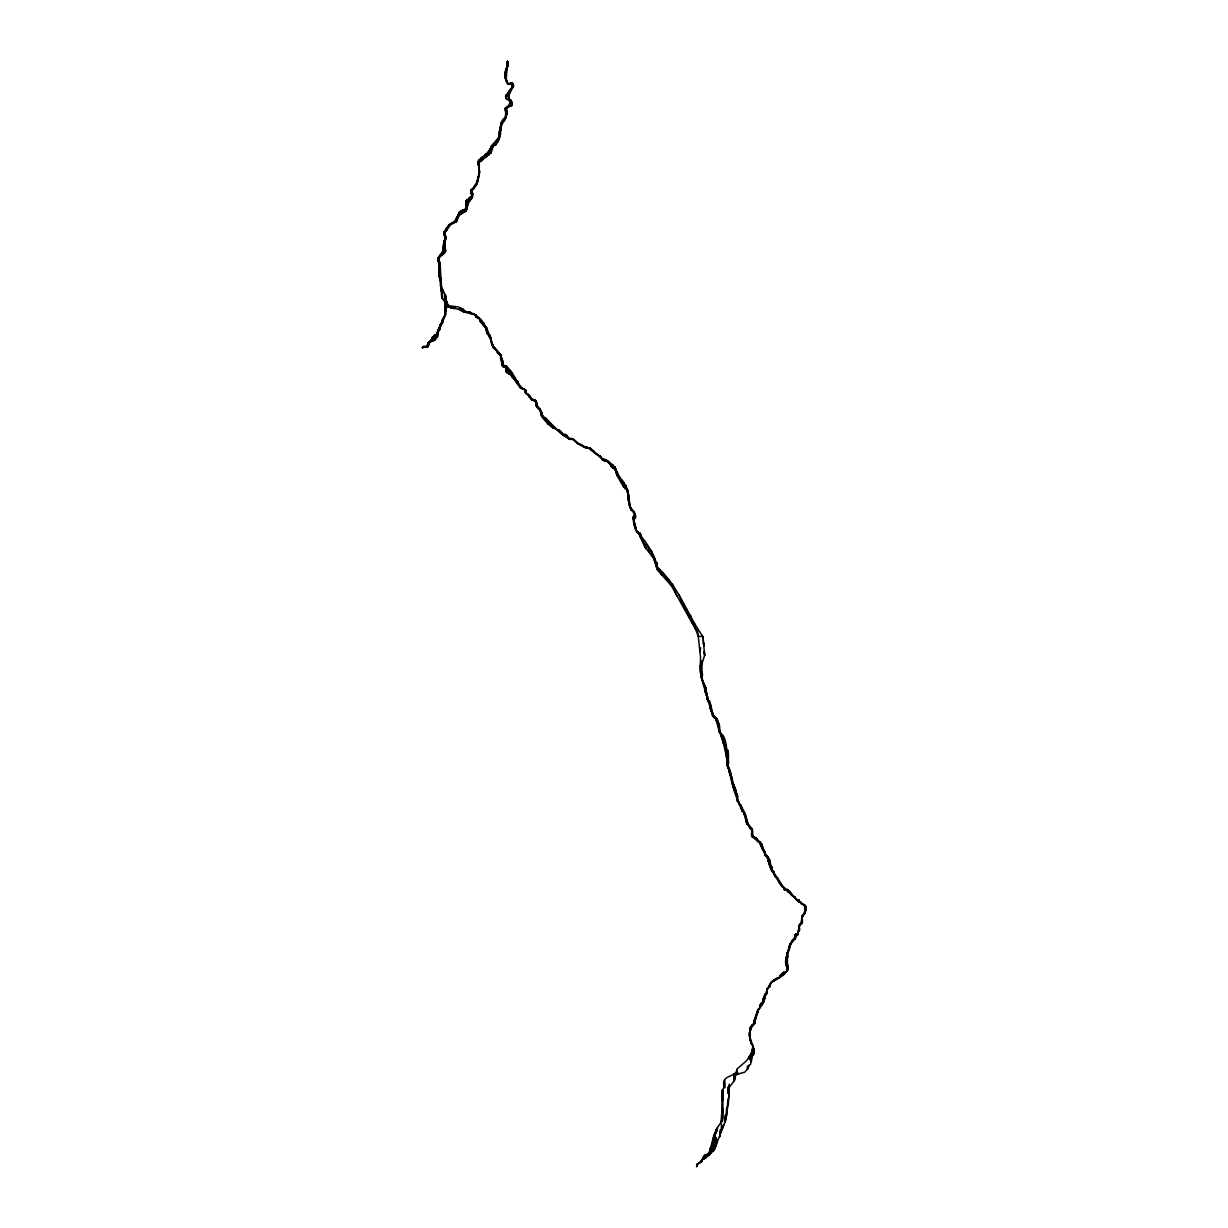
<?xml version="1.0" encoding="UTF-8"?>
<svg xmlns="http://www.w3.org/2000/svg" width="1228" height="1228" viewBox="0 0 1228 1228"><rect width="100%" height="100%" fill="white"/><g stroke="black" fill="none" stroke-linecap="round" stroke-linejoin="round"><path stroke-width="1.5" d="M468.682 202.206L470.217 200.456L468.697 198.614L465.995 201.162L465.75 208.806L459.564 211.861L455.081 220.933L448.788 225.046L444.659 231.048L445.089 238.462L442.51 251.694L438.12 257.849L440.115 263.206L441.343 286.984L445.917 296.209L445.089 314.629L436.493 334.415L432.21 337.408L431.458 339.742L427.758 343.426L427.39 345.958L422.632 346.71L422.294 347.831L427.973 346.588L428.864 342.827L435.034 339.941L437.306 337.132C438.488 324.637 452.886 310.162 442.095 298.082C440.192 286.201 440.253 273.675 438.565 262.071C437.383 257.65 441.973 255.562 444.459 252.876L444.874 232.506L450.277 225.016L456.448 221.516L459.41 215.1L465.857 211.308L468.682 202.206L468.697 198.614L471.966 195.697L471.92 189.281C479.442 182.02 479.641 169.848 478.751 160.008C488.207 154.789 491.338 145.687 498.384 137.935C500.026 132.102 499.52 125.471 502.743 120.114C508.208 117.12 503.219 108.678 508.285 106.022L511.216 100.542L509.129 98.961L507.701 93.144L512.03 87.111L512.506 83.228L508.085 84.21C503.526 77.717 507.072 68.722 507.456 61.4L506.151 80.511C503.956 77.456 506.412 62.597 506.335 72.467L506.105 68.277L506.151 80.511L505.89 68.476L505.813 79.958L505.552 70.932L505.522 78.715L505.368 76.029M697.258 1165.295L697.351 1163.99L696.583 1166.6L697.719 1163.883L701.034 1161.673L697.351 1163.99L700.927 1162.471L701.556 1160.414L708.848 1155.441L714.328 1149.715L725.763 1119.783L729.294 1095.775L729.002 1087.732L734.329 1080.671L735.802 1074.653L744.767 1072.151L747.959 1068.636L748.896 1065.244L750.615 1064.338L751.674 1056.679L754.391 1052.81L752.948 1045.78C748.957 1041.298 748.88 1032.733 751.398 1027.514L754.391 1023.999L758.09 1010.23L763.954 1001.541L765.336 995.478L766.993 993.391L767.224 989.584L771.138 982.753L783.295 975.262L787.271 970.719L787.47 952.974L790.617 944.24L795.084 938.683L795.468 935.843L797.724 934.754L799.597 925.436L802.099 922.765L802.022 917.224L805.061 912.972C808.131 904.207 798.522 903.209 795.284 898.328C790.448 893.616 785.859 890.146 781.622 886.217L770.923 869.516L767.469 858.188L759.288 842.546L752.411 836.928L751.689 829.56L746.839 823.788L743.677 812.706C731.213 792.121 729.248 766.072 723.369 743.37C720.59 734.989 718.288 726.869 715.371 718.549L712.47 715.371L701.925 679.99L700.021 671.148L700.559 657.671L698.271 636.242L695.616 629.442L671.302 585.633L657.671 570.206L653.618 558.326L644.854 546.92L639.205 533.781C634.784 530.696 632.988 523.558 634.615 518.538L635.843 517.003L635.137 513.672C628.721 509.681 628.229 501.592 628.475 494.761C627.892 483.648 617.055 477.4 614.86 466.947L606.31 459.855L601.367 458.29L590.254 448.128L582.763 446.424L577.344 443.385L572.632 438.78L568.917 437.966L566.43 435.019L562.27 434.374L559.861 432.578L545.708 418.103L543.267 417.029L540.243 409.185L536.974 405.532L535.961 400.788L531.54 398.532L526.121 392.714L525.492 389.844C515.284 385.653 514.44 369.075 503.925 365.821L500.901 355.046L493.349 346.189L486.733 328.045L481.238 319.909L475.819 314.967L470.416 312.357L463.601 311.912L458.765 309.349L448.128 306.923L445.564 302.595L447.36 303.362L448.128 306.923L448.788 305.741L447.821 304.498L447.775 306.647L447.36 303.362M719.378 727.575L719.286 724.904L719.424 732.625L719.562 730.568L720.759 734.59L723.261 735.833L723.353 742.74L723.998 739.256L724.32 744.567L726.009 745.028L726.27 751.459L727.713 750.293L728.542 763.432L727.682 766.978C725.779 756.955 728.618 745.703 723.261 735.833L719.915 731.98L719.286 724.904L717.029 718.81L713.038 714.757L710.229 703.03L707.911 699.668L705.854 688.371L702.109 678.716L701.925 679.99L701.096 664.425M728.542 754.422L728.143 768.559L729.371 768.574L729.693 774.177L730.246 771.03L733.362 787.578L732.333 779.181L727.928 765.52L727.713 750.293L726.485 754.836L727.053 762.388L726.654 753.885M737.383 801.04L737.383 795.729L733.377 783.71L733.715 788.545L733.776 784.661L734.329 790.065L734.62 787.209L736.109 794.47L736.247 792.72L737.383 795.729L737.383 801.04L737.383 795.729L736.923 796.834M540.243 410.981L540.243 409.185L539.107 409.4L536.636 406.867L536.789 402.231L531.831 399.929L526.935 393.574L527.196 394.618L528.163 393.988L528.884 396.982L529.13 394.848L531.831 399.929L535.377 400.328L535.515 401.479L535.961 400.788L536.636 406.867L536.974 405.532L540.243 410.981L541.41 415.939L548.317 424.32L552.692 427.758L559.569 430.521L563.913 435.648L569.301 439.302L574.044 439.609L578.081 443.922L581.044 444.459L585.894 447.867L590.254 448.128L591.19 450.369L600.4 456.325L603.746 460.607L608.367 462.127L611.406 466.84L615.167 469.48L616.901 475.282L623.747 487.148L627.984 490.494L628.475 500.993M634.769 526.52L633.909 520.856L635.137 513.672L630.271 506.872L628.475 494.761L628.275 499.827L628.076 492.06L628.275 499.827L628.137 493.027M713.806 717.551L710.828 707.681L710.751 710.367L710.582 704.949L710.321 708.909L710.229 703.03L709.339 700.85L708.295 701.602L707.911 699.668L707.773 700.774L707.635 698.625L707.205 699.945L707.62 697.028L706.438 693.068L706.392 695.447L705.854 688.371L705.762 693.636L705.471 687.281L705.01 690.857L705.302 692.116L705.471 687.281M721.864 1120.074L722.555 1089.727L724.305 1086.55C719.761 1074.653 737.322 1077.447 736.739 1069.327L746.87 1060.409L751.444 1052.887L752.948 1045.78L750.047 1038.105L750.062 1028.174L752.119 1024.873L754.391 1023.999L754.529 1019.716L757.661 1010.061L760.454 1007.067L760.301 1004.55L762.665 1002.324L765.259 994.081C768.283 988.555 770.232 979.1 778.828 977.872L780.532 974.925L783.28 972.453L786.396 972.054L788.299 969.306L787.133 961.202L787.087 967.833L787.44 968.892L787.501 965.899L788.299 969.306L784.37 973.727L784.001 972.131L783.295 975.262L783.28 972.453L782.743 975.324L781.868 973.942L779.933 977.304L770.969 982.431L769.572 986.99L767.224 988.601L766.993 993.391L765.336 995.478L765.259 994.081L764.967 998.379L764.568 995.156L763.954 1001.541L763.524 997.827L763.325 1002.217L762.972 999.96L762.404 1004.473L762.25 1002.57L762.02 1004.857L760.93 1003.414L759.641 1007.513M727.713 750.293L727.682 766.978L726.961 763.448L726.853 765.489M726.792 1107.81L726.439 1116.267L726.515 1108.838M728.68 1091.538L728.695 1088.1M749.755 1035.618L750.446 1027.698L753.562 1023.63L754.529 1019.716L754.391 1023.999L753.562 1023.63M766.717 992.945L767.224 988.601M439.071 327.815L439.777 329.58L439.793 325.896L440.284 329.257L438.964 328.183L438.872 330.762L438.78 328.505L438.565 330.885L438.058 329.749L437.306 337.132L436.493 334.415M445.718 309.563L445.764 298.066L446.885 302.641L445.58 311.037L445.426 308.028L445.518 315.197L445.672 313.401M446.885 302.641L446.639 305.173L446.501 301.305L446.47 307.798L446.025 299.478L445.841 309.011L445.365 294.966L445.442 301.597M509.635 374.141L509.804 370.472L508.546 373.65L507.425 367.264L507.271 372.944L506.934 366.512L506.581 372.345L505.951 371.009L506.074 365.959L506.581 372.345C515.115 375.507 516.435 388.401 525.492 389.844L525.507 392.853L526.781 394.372L525.2 392.146L525.492 389.844L520.457 388.14L517.448 380.987L515.576 380.787L515.484 378.439L514.379 379.836L514.332 376.842L513.688 379.022L513.181 375.139L512.352 377.687L510.725 371.224M635.106 516.62L633.909 511.324L631.069 509.927L630.01 506.028L629.979 507.885L628.475 494.761M634.63 514.087L634.615 518.538L634.462 514.824L632.957 517.617L633.617 522.268L634.462 514.824L633.617 522.268M722.509 1120.934L722.555 1089.727L722.678 1112.706M724.796 1080.318L724.858 1087.701M725.779 1116.022L725.763 1119.783L726.04 1117.25M784.001 887.875L771.798 869.67L769.71 860.014L765.443 854.181L761.728 844.173L756.279 838.049L752.948 836.161L752.242 829.053L747.606 823.389L745.227 813.734L737.567 799.858L739.993 805.169L740.668 804.739L740.837 807.886L741.405 806.351L741.912 811.017L742.203 809.221L744.629 814.978L745.227 813.734L746.839 823.788L747.069 820.949L750.032 828.624L751.812 828.562L751.935 830.404L752.242 829.053L752.181 833.843L752.242 829.053L752.288 832.553L752.549 830.097M787.501 965.899L787.486 969.598L788.207 967.91M787.332 954.54L787.317 958.7C787.378 951.746 788.852 943.626 794.194 938.745L795.498 938.192L795.145 934.83C800.81 933.817 796.911 925.544 801.224 923.456C800.733 916.886 806.09 912.404 805.353 905.512C802.713 903.777 799.305 902.519 798.814 900.093L796.465 899.356L792.367 895.381C790.602 890.315 785.352 889.87 783.28 887.076L779.381 882.871L777.57 877.851L775.635 877.191L775.375 875.503L775.021 876.577L773.272 870.729L771.967 870.867L771.675 866.753L770.601 867.428L769.91 864.251L769.864 865.817L769.71 860.014L769.081 862.348L768.928 858.786L768.728 862.102L768.544 858.28L768.068 861.012L767.761 856.561L767.469 858.188L767.101 855.609L766.978 857.451L765.75 854.611L765.566 855.916L765.105 851.91L764.507 852.539L764.415 850.804L764.154 852.155L762.665 849.607L762.481 846.967L762.25 848.748L762.189 845.002L761.836 848.011L761.728 844.173L761.36 846.783L760.393 842.316L760.101 843.928L759.702 841.809L758.904 842.27L758.305 841.011L758.229 842.086L756.279 838.049L756.141 839.399L755.42 837.788L753.148 836.468L753.086 837.25L752.58 835.04L751.858 836.437L751.996 831.632L752.411 836.928L751.889 832.308L751.858 836.437L751.444 833.566M444.137 240.534L444.459 252.876L445.58 250.389L444.444 240.105L444.766 241.502L445.917 238.002L445.257 234.916L444.935 236.912L444.981 230.68L445.181 231.877L445.795 230.02L446.255 231.294L446.301 228.976L446.839 230.081L447.207 227.333L447.729 227.932L449.678 224.31L450.277 225.016L450.753 223.496L455.588 222.161L455.603 220.134L456.448 221.516L458.904 213.626L459.41 215.1L459.564 211.861M469.587 197.524L470.217 200.456L470.662 196.91L471.613 198.445L471.613 196.265L472.35 197.355L470.217 200.456L469.188 197.846M479.135 170.999L479.258 159.333L478.859 168.957L478.751 160.008C479.074 170.17 480.977 183.294 471.828 190.309L470.969 193.21L472.35 197.355L472.734 193.471L472.043 192.719L471.445 193.886L471.383 191.844L470.969 193.21L470.616 190.14L473.348 189.281L475.589 184.461L476.449 185.029L480.01 171.183M633.894 523.803L633.909 520.856L636.211 530.711C645.59 540.796 656.335 555.685 657.671 570.206L657.302 565.954M701.388 676.29L701.418 671.194L701.51 678.117L702.539 674.786L702.293 673.758L701.51 678.117L701.541 664.118M735.25 1076.02L735.265 1073.779L734.329 1080.671L734.574 1074.009M763.847 851.511L763.862 850.16M799.766 902.334L801.009 902.027L801.255 903.946L801.393 903.025L802.974 904.437C804.478 903.685 806.32 908.766 805.875 906.51L805.061 912.972L802.728 914.691L802.421 916.38L802.406 915.121L802.421 916.702L802.13 915.72L801.884 920.985M440.115 273.767L440.115 263.206L438.964 274.719L439.839 279.6L440.115 273.767L440.99 289.608L440.56 277.559M445.411 311.436L445.426 308.028M499.366 137.797L499.412 131.58L500.149 136.062L498.967 139.547L495.836 144.889L493.18 146.316L491.215 152.686L479.457 162.28M751.628 835.685L751.643 832.937M798.875 927.401L798.983 926.28L799.029 928.828L799.06 925.743L799.228 930.763L799.382 925.114L799.443 926.158L799.612 924.653L802.498 922.305L802.268 919.158L802.099 922.765M801.869 919.849L801.884 916.779L801.976 920.202M434.098 335.413L434.052 340.478L433.591 336.318L433.1 340.647L432.21 337.408L432.072 340.555L431.535 339.25L431.488 340.785L430.967 340.156L428.864 342.827L428.848 342.029L428.787 343.533L428.265 342.689L427.973 346.588L427.39 345.958L425.993 347.509L423.384 346.465L422.294 347.831M441.052 280.767L440.99 289.608L440.422 284.62M443.139 247.749L443.692 253.72L443.799 241.87M581.044 445.365L572.632 438.78L569.301 439.302L565.417 434.635L565.264 436.216L564.865 434.344L563.913 435.648L562.27 434.374L562.102 432.548L560.996 433.33L560.92 431.688L559.861 432.578L559.569 430.521L557.144 429.877L555.148 427.574L553.46 427.973L553.183 425.686L551.541 426.715L551.019 424.151L549.852 425.057L549.346 421.987M730.215 775.758L730.246 771.03L730.813 777.738M445.641 309.993L445.764 298.066L445.549 301.981M456.877 219.52L456.893 217.494L456.693 220.733M463.171 209.65L464.414 211.845L465.274 209.221L465.857 211.308L466.072 207.532L466.287 210.495L466.394 200.364L466.778 209.128L466.84 205.291M483.51 325.282L483.54 322.55L482.573 324.438L485.966 328.444L486.948 333.202L490.125 337.669L491.875 344.914L500.333 355.706L502.237 365.622L505.353 367.694L504.708 365.668L504.677 367.249L503.925 365.821L503.772 367.095L503.096 364.916L502.943 366.619L502.62 361.093L502.237 365.622L500.901 355.046L499.98 355.153L499.796 353.664L499.32 354.585L498.338 352.359L498.215 353.71L497.632 351.346L497.524 353.035L496.926 350.21L493.441 347.969L492.198 343.855L491.875 344.914L490.908 337.362L490.125 337.669L487.562 331.898L487.501 333.893L487.071 330.854L486.948 333.202L486.733 328.045L486.181 329.334L483.54 322.55M715.064 1139.584L714.865 1148.119L714.635 1133.797L714.328 1149.715L713.606 1136.775L713.391 1151.143L712.823 1139.185L711.534 1144.803L712.685 1151.281L712.823 1139.185L716.093 1129.775L721.097 1122.131L721.88 1110.849L721.757 1120.519M725.441 1120.473L725.502 1114.717M767.73 859.846L767.761 856.561L767.684 858.848M501.868 364.424L501.945 358.607L501.699 361.232M701.28 674.556L701.956 660.695M701.556 1161.166L704.519 1155.41L708.817 1153.537L711.534 1144.803L711.242 1152.447L709.907 1151.173L709.554 1154.658L709.4 1152.309L708.848 1155.441L708.049 1153.967L706.806 1156.837L706.591 1154.596L705.885 1157.912L704.519 1155.41L703.751 1159.186L703.583 1156.576L701.311 1162.333L701.127 1160.936M721.619 1126.46L721.573 1130.236L721.296 1120.995M721.696 1120.796L721.726 1117.02M747.33 1069.25L747.361 1066.042M752.887 1050.83L752.948 1045.78L750.922 1043.37L749.525 1031.98L749.878 1038.458L749.433 1035.45M787.808 891.528L787.839 889.609L787.501 890.53L787.209 889.41L784.799 890.07L783.817 887.522M445.764 298.066L445.58 311.037L445.472 307.368M710.168 707.758L710.229 703.03L709.815 704.473M733.73 1081.131L733.837 1073.932L734.329 1080.671M746.532 822.96L746.578 818.784M764.507 999.577L764.568 995.156M786.964 954.54L787.087 967.833L785.705 963.519L787.271 952.498L787.041 959.467L787.271 952.498L787.317 958.7L787.332 955.123L787.731 956.796M722.555 1089.727L722.386 1100.994L722.187 1091.247L722.003 1095.376M773.809 874.183L773.84 871.604M785.674 959.728L785.705 963.519L785.766 958.792L785.997 965.039L786.304 956.812L786.503 966.206L786.78 956.412L786.826 967.127L786.902 955.522L787.087 967.833M805.86 907.569L805.875 906.51M439.839 279.6L439.378 265.954L439.025 267.765L439.839 279.6L440.115 263.206M656.765 568.272L656.857 562.823L655.675 563.821M718.626 729.647L718.718 723.875L718.948 731.734L719.347 729.186M715.955 1137.22L715.801 1146.538L715.51 1139.645M716.031 1133.505L716.093 1129.775L716.093 1133.306M724.658 1122.714L725.257 1115.362M731.535 780.916L731.612 776.603M749.648 1059.242L749.725 1055.435M799.781 901.751L798.875 902.258L798.814 900.093L796.112 899.74L794.623 896.624L791.768 895.504L791.753 893.907L791.292 894.982L788.683 890.576L788.483 891.989L788.238 889.87L788.054 891.835L787.839 889.609L787.639 890.914M732.241 784.017L732.333 779.181M761.667 847.351L761.728 844.173M444.797 312.925L445.15 308.704L445.181 315.581L445.15 308.704L445.181 315.581L443.078 319.618L442.986 318.804L442.617 322.365L442.786 320.017M499.458 130.582L500.149 136.062L500.333 127.267L500.149 136.062L499.382 134.788L498.967 139.547L498.384 137.935L497.401 142.325L496.265 141.189L495.836 144.889L495.344 141.972M712.47 715.371L712.532 712.378M716.431 1144.711L716.538 1139.43M728.373 1093.258L728.496 1087.517M790.08 893.524L790.111 892.28M628.076 492.06L628.015 495.145L625.835 485.49L625.436 489.112M754.545 1021.988L755.389 1017.306L755.742 1018.242M774.776 876.086L774.822 874.551M799.597 925.436L799.612 924.653M490.601 153.285L490.755 146.884L491.215 152.686L491.338 145.794L492.259 148.266L492.781 144.06L493.18 146.316M507.962 62.996L507.287 67.647L507.456 61.4L507.885 66.251L507.456 61.4L507.041 63.365M715.141 1136.176L715.218 1132.769M489.558 337.378L489.634 334.845L488.882 335.367M723.123 741.006L723.261 735.833L720.805 735.326M787.286 953.818L789.22 949.935L789.297 946.911L789.481 949.152L789.604 944.854L789.65 946.988L790.141 943.902L790.157 945.376L792.413 940.234L794.025 939.527L795.145 934.83L795.084 938.683L794.332 938.115M437.644 259.292L438.043 261.119L438.12 257.849L437.644 259.875L439.24 263.084L439.378 261.779L439.547 264.235M444.382 242.806L444.444 240.105M798.799 901.076L798.814 900.093L798.783 901.521M734.329 790.065L734.436 786.227M750.354 1030.814L750.446 1027.698L750.17 1031.366M798.077 931.545L797.325 935.368L797.156 933.971L796.742 935.629L795.59 934.293L795.498 938.192L795.422 936.949M439.87 325.497L440.084 328.352L440.192 324.821L440.345 326.694L441.727 322.166L442.372 323.271L442.51 319.449M441.712 292.694L442.464 289.179L442.095 298.082L441.052 281.427M486.595 332.143L486.733 328.045L486.334 330.516M768.436 861.611L768.544 858.28M439.025 267.765L439.163 276.837L439.01 272.079M445.165 301.182L445.365 294.966M485.966 328.444L486.027 326.863L485.551 327.953M718.58 728.342L718.718 723.875M798.384 901.797L798.415 900.462M805.353 908.413L805.399 907.139M444.459 252.876L444.689 245.938L445.58 251.433L444.981 247.35M593.569 451.95L592.495 450.308L591.19 450.369L591.144 449.034L587.015 447.852L586.907 446.823L585.894 447.867L584.482 447.376L581.044 444.459M727.943 1098.83L726.884 1112.89L726.884 1109.145M728.143 1093.135L728.342 1087.425M735.142 1077.186L735.265 1073.779L735.403 1075.59L736.539 1072.627L736.923 1073.963L737.046 1071.461L738.304 1073.779M761.038 846.245L761.13 843.482L760.869 845.647M505.967 368.722L506.074 365.959L506.581 372.345L505.951 369.981M716.4 1138.187L716.108 1145.617L716.108 1138.586M500.64 126.423L500.671 130.383C500.425 122.186 509.482 117.489 506.458 108.832L507.379 106.59L511.907 105.516L511.216 100.542L510.556 103.352M517.356 383.075L517.448 380.987L516.497 381.801M705.762 693.636L705.839 691.61M769.925 860.628L769.419 865.203M765.182 996.138L765.259 994.081M805.261 907.584L805.276 912.22L805.261 907.584L805.384 911.33L805.384 908.996L805.522 910.24M440.146 269.884L440.253 267.458M441.312 324.729L441.359 323.424M500.671 130.383L501.377 122.508L501.853 124.166L502.359 120.728L503.495 121.173L504.125 118.272L504.294 120.574L504.846 117.734L505.03 119.914L505.307 117.381L505.859 117.995C507.532 112.684 504.278 101.31 505.905 113.083L506.995 113.805L506.458 110.09M506.32 81.401L506.396 79.636L507.594 83.765L510.08 84.348L510.157 83.228L511.539 83.197L512.306 85.039L512.721 87.48L508.423 96.183L510.311 101.893L509.866 99.729L509.129 100.635L506.228 98.685L505.583 96.183L507.701 93.144L508.423 96.183L508.484 92.622L508.945 95.63L509.374 90.918L513.611 85.975L511.861 82.967C511.293 84.256 509.052 83.78 509.789 83.335M511.615 376.244L511.769 372.56M536.789 403.505L536.636 406.867L536.237 402.523M505.583 96.183L506.228 98.685L506.427 94.479L506.535 98.854M509.252 93.451L509.374 90.918M704.381 1158.725L704.519 1155.41M444.659 231.048L444.674 236.129L444.659 231.048L444.429 235.807L444.321 231.601L444.122 235.177L444.014 232.691M477.968 161.758L478.091 164.445M510.955 106.007L511.216 100.542L510.541 102.661M700.236 665.469L701.081 673.65L701.357 667.786M463.156 311.774L463.278 309.41L458.474 306.954L448.788 305.741L448.68 307.061M478.751 160.008L478.459 165.918L478.106 161.022M509.789 101.218L509.866 99.729M726.884 1112.89L727.16 1107.364M727.897 1092.613L728.173 1087.087M717.367 721.189L717.075 722.325L717.229 719.424L718.134 724.566L718.027 722.31M720.498 1133.521L720.698 1129.729M512.828 87.219L513.012 83.918L513.611 85.975M501.715 362.674L501.945 358.607M444.874 232.506L444.981 230.68M443.753 318.528L443.861 316.563M747.069 819.521L746.839 823.788L747.038 820.58M798.292 932.236L799.382 925.114L799.397 926.986M445.089 304.866L445.089 303.224L445.35 306.232L445.564 302.595M741.236 809.359L741.405 806.351M753.578 1054.008L753.885 1048.482L754.038 1053.716L754.145 1049.034L754.391 1052.81M466.287 210.495L466.394 200.364M481.929 160.822L482.159 157L482.757 159.456L483.064 156.324L483.111 158.796L484.999 154.575L486.288 156.616L486.472 153.715L487.47 155.526L487.746 153.469L489.174 154.544L489.465 150.246M511.769 84.287L511.861 82.967M481.437 157.445L481.192 161.313L480.931 157.998M750.876 1061.867L751.904 1050.232M750.554 1040.791L750.323 1039.886M447.069 229.39L447.207 227.333M471.92 194.653L472.043 192.719L472.35 197.355L472.734 193.471M505.921 368.185L506.074 365.959M525.507 392.853L525.63 391.087M462.081 213.273L462.296 210.065L461.022 213.856L460.623 210.955M490.739 339.834L490.908 337.362L490.432 338.544M654.892 562.915L655.169 558.955L655.506 562.194M728.557 1103.911L728.25 1101.623L728.25 1104.847L728.219 1100.917L727.713 1105.829M546.798 422.125L546.967 419.838L545.877 420.805L545.708 418.103L544.633 420.298L544.48 417.259L543.59 418.963L542.561 415.647L542.423 417.106L541.502 415.417L541.84 412.777L541.087 413.544L540.243 409.185L539.875 410.167M614.706 469.019L614.86 466.947L612.879 468.252L612.818 464.951L609.057 462.895L608.95 461.59L607.031 461.344L606.31 459.855L604.544 460.822L602.595 460.039L600.4 456.325L596.209 454.345L593.6 451.106L593.815 452.088M653.618 558.326L651.362 550.589L649.228 551.633L647.77 546.567M445.058 237.679L445.257 234.916L445.442 240.258L444.904 239.245M500.901 355.046L500.625 358.591L500.901 355.046L500.333 355.706M502.237 365.622L502.651 360.172M564.742 435.971L564.865 434.344M720.161 1134.856L720.437 1131.218M795.468 935.843L795.59 934.293M702.953 683.213L701.986 677.626M489.45 337.055L489.634 334.845L489.266 336.15M513.012 83.918L512.721 87.48L512.03 87.111M745.81 819.782L746.041 816.85L745.626 818.677M750.062 1028.174L750.078 1029.985M507.195 65.452L506.489 70.303M799.581 928.721L799.443 930.44L799.336 928.03M755.343 838.632L755.42 837.788M753.347 1055.128L753.885 1048.482M505.414 111.272L505.721 107.603L505.076 108.77M762.573 1003.522L762.665 1002.324M636.841 532.046L634.769 523.143L634.508 525.384M771.675 866.753L770.923 869.516L770.693 868.396L771.675 866.753L771.798 869.67M471.828 190.309L471.92 189.281M466.932 199.55L467.469 205.368L467.745 202.374M722.862 740.162L723.261 735.833L720.928 735.864M720.422 1129.514L719.746 1136.898L719.7 1133.398M437.536 332.742L437.721 330.777M696.583 1166.6L697.351 1163.99M633.203 518.799L633.418 516.512L633.464 519.521M704.151 685.7L703.091 681.479M725.548 749.863L726.009 745.028L724.827 745.626M704.887 688.14L704.304 684.073M438.473 259.814L439.455 255.823L440.269 256.376L441.22 254.181L442.187 255.071L442.51 251.694M507.149 64.577L507.456 61.4M729.002 1087.732L729.355 1084.155M639.711 535.792L639.972 533.228L638.606 533.213L638.253 531.755L637.486 532.614L636.918 531.11M701.449 1161.519L701.556 1160.414L701.311 1162.333M606.187 461.022L606.31 459.855L605.573 460.93M465.75 203.434L465.995 201.162L466.072 205.675M728.787 1088.683L729.156 1085.306M740.469 806.566L740.668 804.739M805.261 906.31L805.353 905.512M613.616 468.497L614.86 466.947L615.381 470.217L616.272 469.357L616.287 473.179L617.438 472.074L617.193 475.819L617.623 473.793L621.521 483.172L621.629 479.81L623.747 487.148L624.208 483.034L624.745 488.13M728.941 772.228L729.371 768.574L728.664 769.91M512.306 85.039L512.506 83.228L512.721 87.48L512.276 86.436M784.155 889.364L784.385 887.368M709.907 705.778L710.229 703.03M751.689 829.56L751.812 828.562M750.922 1043.37L750.861 1041.712M550.804 425.855L551.019 424.151M784.416 889.793L784.646 887.905M525.2 392.146L525.492 389.844M547.749 423.814L548.133 420.79L547.028 422.831L546.967 419.838L546.245 421.05M615.903 472.258L616.272 469.357L615.397 470.631M650.932 553.889L651.362 550.589M777.447 878.849L777.57 877.851M736.938 799.06L737.383 795.729L737.506 798.031M750.83 1028.005L750.968 1026.93M786.872 971.333L786.979 970.442M744.997 815.392L745.227 813.734M743.938 813.657L744.168 812L744.291 814.486M798.553 902.012L798.814 900.093M755.803 1017.521L757.507 1011.519L757.922 1012.9L757.661 1010.061L757.829 1011.657L757.937 1009.431L758.09 1010.23L760.454 1007.067L760.071 1005.256M787.47 952.974L787.685 951.531M795.79 899.218L795.913 898.374M629.596 506.842L629.933 504.554L629.565 505.644M787.071 890.361L787.209 889.41M629.196 504.155L629.335 503.158M724.873 747.852L726.009 745.028L725.257 749.402M723.369 743.37L723.998 739.256M789.788 946.174L790.141 943.902M519.536 386.866L519.751 385.561M655.169 558.955L654.724 561.825L653.756 556.299M494.27 348.921L494.47 347.754M616.901 475.282L617.438 472.074L616.686 474.376M722.785 1126.583L722.494 1128.271L722.755 1126.091M536.145 405.163L536.36 403.905M656.12 567.075L656.857 562.823L657.671 570.206M715.832 719.209L716.031 718.027L715.371 718.549L714.45 717.014L714.266 718.012L713.806 716.292M766.287 856.837L766.594 855.133M770.248 866.968L770.585 865.126M790.863 894.552L791.093 893.247M716.661 720.836L717.029 718.81L716.108 719.838L716.031 718.027M801.746 923.118L801.915 922.243M600.231 457.154L600.4 456.325M773.026 871.987L773.272 870.729M735.802 1074.653L736.094 1073.18M546.644 421.434L546.967 419.838M699.929 651.638L700.681 647.877M554.995 428.357L555.148 427.574L554.227 428.081M594.045 452.226L594.229 451.367M437.644 335.474L437.306 337.132L436.6 334.093M563.376 435.188L563.591 434.175L562.823 434.743M793.15 940.234L793.349 939.313M492.597 346.357L492.904 344.945M541.487 414.419L541.84 412.777M505.122 110.013L505.721 107.603L505.767 112.285L506.258 107.588L506.458 108.832L507.379 106.59M552.692 427.758L553.183 425.686L552.139 427.16M496.665 351.285L496.926 350.21M584.482 447.376L584.712 446.424M722.478 738.903L723.261 735.833L721.619 737.521M508.776 84.41L507.486 82.322L507.103 82.997L507.072 81.109L506.673 82.291L506.396 79.636M764.737 853.245L765.105 851.91L765.566 855.916M773.701 980.926L774.024 979.837M701.802 664.394L704.626 655.291L702.938 636.595C687.127 614.338 678.854 586.846 658.223 568.057L661.646 574.965L663.013 573.292L666.896 580.384L668.032 578.741L671.302 585.633M790.617 944.24L791.078 942.782M452.395 308.335L452.902 306.8L453.946 308.765L455.695 306.539M708.924 702.109L709.339 700.85M541.502 415.417L541.962 414.051L542.423 417.106M639.404 534.901L639.972 533.228L639.205 533.781M482.573 324.438L481.238 319.909L475.865 316.977L475.819 314.967L463.601 311.912L463.278 309.41L461.267 310.546L460.669 307.906L458.765 309.349M615.596 471.245L616.272 469.357M707.006 698.747L707.62 697.028M480.486 321.982L481.238 319.909L479.994 320.922L481.683 323.424M722.217 738.427L723.261 735.833M725.18 1122.515L725.165 1120.918M752.81 1050.83L752.948 1045.78L753.178 1051.383M716.4 720.207L717.029 718.81L717.075 722.325M747.959 1068.636L748.758 1065.766M589.839 448.88L590.254 448.128L588.273 448.113M574.95 441.497L574.827 441.113M723.323 1125.8L723.829 1124.955M459.456 309.671L460.669 307.906M611.406 466.84L612.818 464.951L609.564 463.524M466.563 311.958L463.278 309.41M469.725 313.079L470.416 312.357L471.567 314.03L474.177 314.245L475.451 316.041M452.902 306.8L451.336 308.305L450.783 306.662L450.707 307.814L448.788 305.741M756.402 1015.126L757.4 1012.501M608.367 462.127L608.95 461.59L607.814 461.667M558.633 431.396L559.569 430.521L557.604 430.552M534.579 401.08L535.377 400.328M724.934 745.949L726.009 745.028M688.708 616.64L690.581 615.32L692.653 624.008L694.342 623.333L695.616 629.442M602.595 460.039L603.424 459.487L601.996 459.548M472.381 314.46L473.394 313.861M509.789 83.826L508.085 84.21M507.333 107.803L510.341 106.161M756.832 1014.451L757.308 1013.238M509.666 90.473L510.986 88.861M775.635 978.992L778.276 977.688M776.48 978.639L778.828 977.872L777.554 978.179M589.056 448.42L590.254 448.128M464.691 311.912L470.416 312.357M701.649 1159.984L702.216 1159.201M627.293 490.525L627.8 494.086L627.984 490.494L626.925 490.003M510.311 89.751L510.771 88.999M698.271 636.242L702.938 636.595L703.782 645.943M453.915 221.731L455.588 222.161L455.342 220.579M759.932 1006.914L759.948 1006.146M472.596 188.958L473.348 189.281L473.148 188.36M768.851 986.667L769.572 986.99L769.495 985.286M451.919 222.821L453.009 223.373M476.725 182.527L477.247 180.869M788.744 949.459L789.144 947.97M488.053 153.408L489.174 154.544L489.143 151.075M799.858 924.27L800.165 923.87M753.777 1023.185L754.391 1023.999L754.192 1020.345M502.743 120.114L503.495 121.173L503.495 119.07M804.754 912.527L805 910.915M524.617 390.212L525.185 391.195M476.878 182.266L477.278 183.003L477.109 181.437M473.824 187.101L474.269 188.022M769.188 986.161L769.572 986.99L769.357 985.67M502.851 119.669L503.495 121.173L503.219 119.392M780.532 974.925L781.131 976.306L780.977 974.541M506.565 107.082L507.026 108.187M455.081 220.933L455.588 222.161M659.528 569.761L661.646 574.965M477.554 179.073L478.137 180.562L477.861 176.955M471.475 191.077L470.938 189.741L470.969 193.21L470.616 190.14M737.798 800.303L739.118 803.711L738.98 802.437M738.074 800.963L739.118 803.711L738.427 801.73M798.967 930.026L799.228 930.763L799.182 925.359M761.345 1003L762.02 1004.857L761.774 1002.739M672.545 584.114L676.904 596.102M679.023 594.782L682.522 604.59L683.489 603.623L685.424 610.485M505.491 116.921L505.859 117.995L505.798 115.033M496.864 140.713L497.401 142.325L497.279 139.992M529.79 395.923L530.803 398.977L530.389 397.135M794.808 896.885L795.284 898.328L795.145 897.376M444.996 238.815L445.442 240.258L445.764 236.421L445.81 238.616M753.885 1022.341L754.391 1023.999L754.069 1020.836M724.305 1086.55L724.366 1082.083L724.366 1087.64M804.831 912.143L805.061 912.972L804.954 911.759M441.85 321.368L442.372 323.271L442.049 320.124M428.756 344.515L428.265 342.689L428.741 345.743M511.017 83.136L511.247 84.026L511.201 83.197M427.544 344.914L427.973 346.588L427.758 343.426M437.045 333.939L436.83 333.156L437.306 337.132L437.168 334.354M710.275 1148.687L711.242 1152.447L710.751 1147.213M788.959 948.968L789.22 949.935M471.138 196.587L471.613 198.445M494.07 143.016L494.608 145.165M782.328 973.62L782.743 975.324L782.65 973.159M686.866 609.334L688.248 614.814M477.585 178.29L478.137 180.562M479.994 320.922L479.166 318.144L477.738 317.162L477.6 318.175L475.911 315.519L475.865 316.977L475.819 314.967M779.642 976.137L779.933 977.304M485.689 154.129L486.288 156.616M439.256 327.369L439.777 329.58L439.716 326.28M471.966 195.697L472.35 197.355M495.252 348.276L495.559 349.627M446.516 228.684L446.839 230.081L446.685 228.193M520.135 386.666L520.457 388.14M799.014 929.673L799.228 930.763L799.06 925.743M786.196 971.087L786.396 972.054M710.291 1147.781L711.242 1152.447M537.711 407.067L537.987 408.51M507.701 93.144L509.129 100.635L509.129 98.961M441.85 320.508L442.372 323.271M796.419 933.863L796.742 935.629M445.933 229.544L446.255 231.294L446.224 229.191M705.854 688.371L706.192 690.228M753.961 1021.619L754.391 1023.999M456.064 219.29L456.448 221.516L456.402 218.308M508.638 97.872L509.129 100.635M749.663 826.521L750.032 828.624M802.176 917.945L802.022 916.288M427.544 343.932L427.973 346.588M801.316 923.026L801.454 923.84L801.362 922.596M787.24 963.566L787.44 968.892L787.133 961.202M487.148 153.515L487.47 155.526M776.833 877.252L776.986 878.173M735.111 787.854L736.109 794.47L736.094 791.983M802.268 919.158L802.437 920.34M630.716 507.532L631.069 509.927M566.43 435.019L566.722 437.122M511.216 100.542L511.907 105.516L511.907 101.863M705.025 690.075L705.302 692.116M697.228 628.506L698.057 634.692M751.536 1025.441L751.72 1026.808M622.964 481.238L623.747 487.148M801.669 918.283L801.792 919.281M712.747 713.591L713.146 716.707L713.038 714.757M506.688 111.456L506.995 113.805M788.023 967.188L788.299 969.306M752.948 836.161L753.086 837.25M479.273 164.583L479.273 174.222L479.104 172.503M464.138 209.666L464.414 211.845M448.788 225.046L448.957 226.32M735.434 788.99L736.109 794.47L736.079 790.771M443.385 317.745L443.554 319.065L443.523 317.162M434.42 335.029L435.034 339.941L435.234 334.569L435.234 339.066M703.061 1157.436L703.306 1159.385M431.765 338.053L432.072 340.555M437.751 258.755L438.043 261.119M766.809 991.886L766.993 993.391L766.963 988.97L766.993 993.391M749.433 1034.605L749.878 1038.458L749.433 1032.794M729.294 1095.775L729.033 1093.534L728.864 1097.111L728.849 1092.229M639.972 533.228L640.54 538.048L641.062 534.456L641.584 539.691L642.152 537.726L642.612 542.576L643.303 539.706L644.854 546.92L645.805 544.127L646.204 548.931M441.005 324.038L441.113 325.036M779.227 881.52L779.381 882.871M797.555 933.203L797.724 934.754M517.97 381.678L518.262 384.379L518.262 382.522M440.131 255.04L440.269 256.376M801.669 917.132L801.761 917.976M763.018 999.239L763.325 1002.217L763.171 998.656M438.12 257.849L438.565 262.071M441.973 253.014L442.187 255.071M732.978 783.403L733.362 787.578M484.4 325.128L484.538 326.541M442.095 298.082L441.681 293.553L441.589 296.409M711.902 1142.715L712.685 1151.281M505.936 95.431L506.228 98.685M490.218 149.033L490.479 151.873M792.413 940.234L792.49 941.155M755.235 1017.874L755.358 1019.117M749.433 1033.531L749.878 1038.458M508.085 368.569L508.546 373.65M459.226 213.058L459.41 215.1L459.303 212.229M703.537 642.582L703.844 646.204M458.336 214.731L458.474 216.251M634.062 521.409L634.323 524.724M697.028 1164.436L697.166 1166.078M490.233 148.496L490.479 151.689M488.222 333.341L488.33 334.707M805.154 909.534L805.046 908.091L805 909.18M751.306 1026.086L751.398 1027.514M736.616 793.81L736.769 795.913M789.619 891.942L789.711 893.247M751.766 1050.984L752.012 1054.499M774.193 872.509L774.377 875.088M711.165 709.231L711.319 711.565M736.739 1069.327L736.846 1070.908M764.737 994.726L764.967 998.379M741.681 807.563L741.912 811.017L741.804 808.377M439.624 326.986L439.777 329.58M792.075 940.448L792.183 942.091M500.333 127.267L500.717 133.929M762.895 1001.695L762.956 1003L762.956 1000.728M747.514 822.1L747.637 824.464L747.606 823.389M493.349 346.189L493.441 347.969M750.047 1038.105L750.108 1039.241M438.457 328.874L438.565 330.885M548.133 420.79L548.317 424.32M440.192 324.821L440.33 327.293M726.546 756.387L726.654 758.505M446.025 299.478L446.47 308.305M752.288 834.319L752.411 836.928M635.137 513.672L635.275 516.481M751.674 1058.014L751.444 1052.887L751.72 1060.593M499.857 129.278L500.149 136.062L499.888 128.771M465.75 208.806L465.857 211.308M750.523 1029.34L750.446 1027.698L750.523 1030.215M728.035 766.042L728.143 768.559M705.118 685.915L705.225 688.877M490.049 335.49L490.125 337.669M769.818 985.01L769.864 986.299M441.573 322.872L441.635 324.514M785.613 960.941L785.705 963.519M762.619 848.072L762.665 849.607M721.88 1110.849L722.248 1121.302M735.971 790.095L736.109 794.47M700.727 662.997L701.081 673.65M705.793 1154.719L705.885 1157.912M439.992 325.22L440.084 328.352M444.843 233.781L444.935 236.912M443.446 245.001L443.692 253.72L443.661 242.699M445.15 308.704L445.257 312.265M628.767 495.836L628.966 503.634M443.461 244.172L443.692 253.72M467.407 202.42L467.469 205.368M767.224 989.584L767.254 992.316M431.458 339.742L431.488 340.785M444.29 244.694L444.367 247.964M501.423 358.008L501.454 360.357M770.969 982.431L770.984 983.367M770.447 983.935L770.463 984.902M702.293 673.758L702.324 676.045M708.817 1153.537L708.848 1155.441M505.429 72.437L505.522 78.715M492.198 144.72L492.259 148.266M445.303 303.009L445.35 306.232M763.893 997.09L763.954 1001.541M756.663 838.524L756.678 840.105M732.655 782.006L732.717 786.273M714.159 1135.148L714.328 1149.715M505.69 69.29L505.813 79.958M498.936 136.277L498.967 139.547M466.717 205.398L466.778 209.128M444.935 309.609L444.996 313.539M442.464 289.179L442.587 298.941M749.448 1056.095L749.494 1059.641M722.555 1108.07L722.678 1118.892M717.336 1127.427L717.367 1131.126M785.935 957.963L785.997 965.039M753.255 1046.732L753.286 1050.078M729.647 769.649L729.693 774.177M635.505 526.566L635.536 529.161M710.72 706.223L710.751 710.367M446.501 301.305L446.531 305.665M722.356 1109.114L722.432 1120.611M706.929 694.142L706.944 697.028M768.053 857.482L768.068 861.012M502.943 364.087L502.943 366.619M486.933 329.027L486.948 333.202M457.154 216.681L457.154 218.477M470.217 197.109L470.217 200.456M784.799 889.256L784.799 890.07M769.188 863.084L769.188 864.297M465.995 201.162L465.995 204.554M765.105 851.91L765.059 855.072L765.105 851.91M441.389 284.236L441.405 290.975L441.128 282.732L441.389 284.236M728.342 1087.21L728.158 1092.797L728.327 1087.179M794.67 935.383L795.084 938.683L794.67 935.383M501.147 123.168L501.316 128.034L501.147 123.168M488.575 152.088L489.174 154.544L488.575 152.088M704.626 655.291L704.289 651.546L704.626 655.291"/></g></svg>
